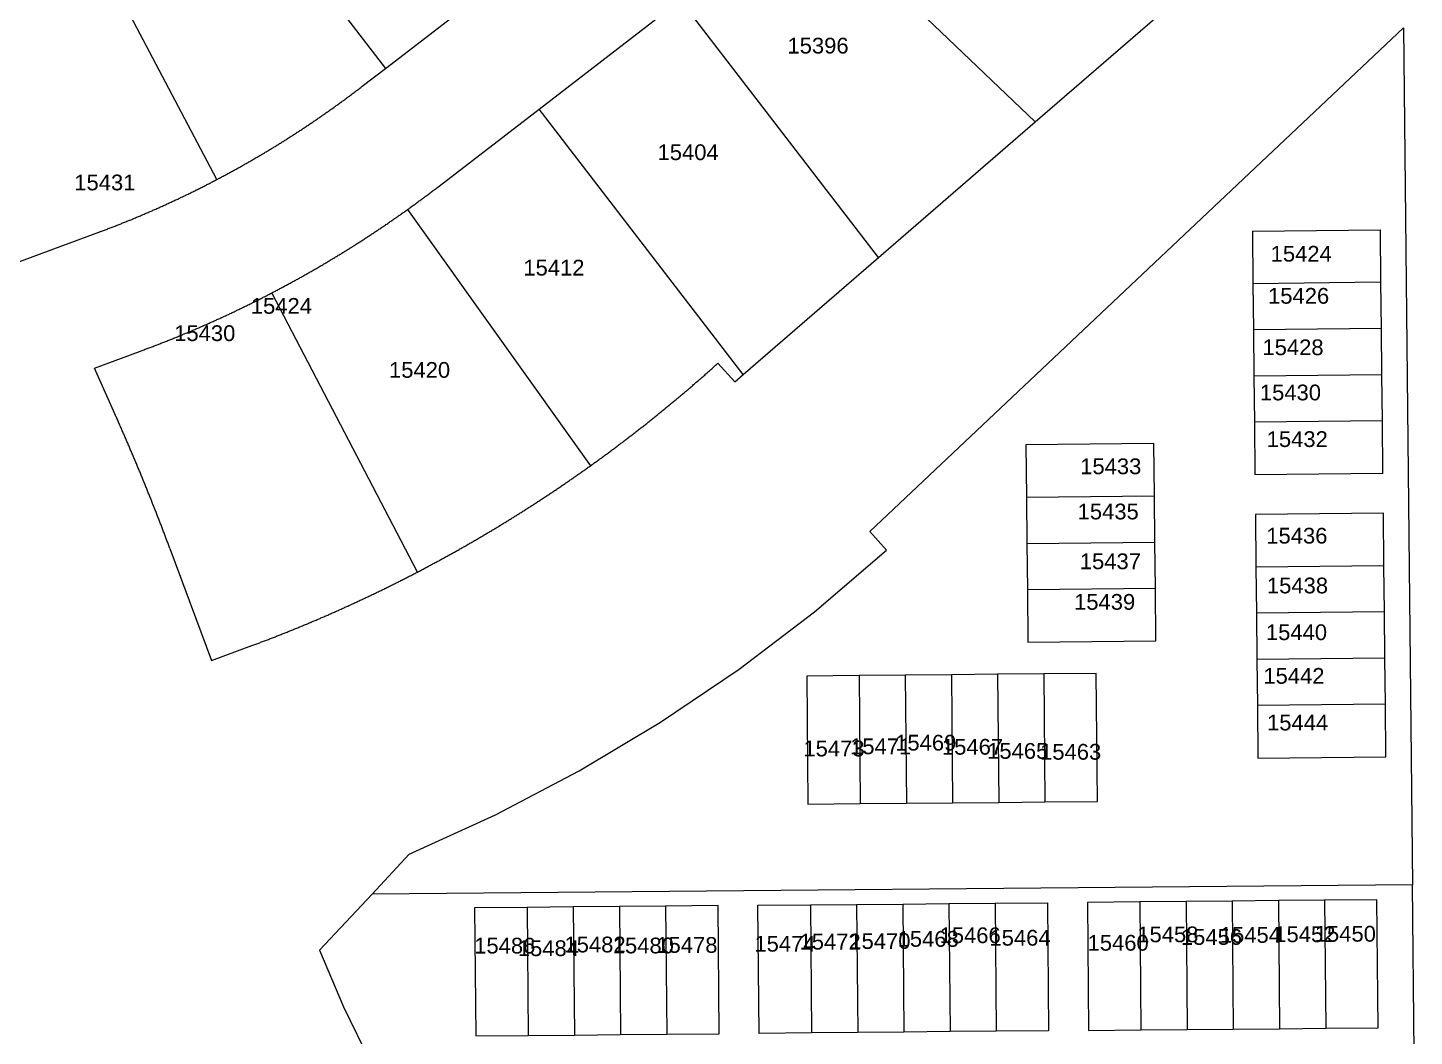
# Model space of a CAD drawing. Header units: feet. Extents: x 865220 to 2843432, y -2240498 to 970288.
# Drawn here: x 2840590 to 2841250, y 957887 to 958367 of the extents above; entities that cross this region are included whole.
import ezdxf
from ezdxf.enums import TextEntityAlignment as Align

# ---------------------------------------------------------------- set-up
doc = ezdxf.new("R2010")
doc.units = ezdxf.units.FT
doc.header["$LTSCALE"] = 0.015
doc.header["$MEASUREMENT"] = 0
doc.layers.add('Dakota County Addresses', color=7, linetype='Continuous')
doc.layers.add('Dakota County Parcels', color=7, linetype='Continuous')
doc.styles.add('Dimensions 100', font='arial.ttf')

# ---------------------------------------------------------------- blocks, each defined once
blk = doc.blocks.new('ACMAP_ANN_TEMPLATE_Dakota County Addresses')
at = {"layer": 'Dakota County Addresses', "style": 'Dimensions 100'}
blk.add_attdef('DakotaCountyAddress', text='', height=50, dxfattribs=at).set_placement((0, 0), align=Align.CENTER)

msp = doc.modelspace()

# ---------------------------------------------------------------- linework, layer by layer
at = {"layer": 'Dakota County Parcels', "lineweight": 5, "ltscale": 100}
for p, q in [((2840658.09, 958480.15), (2840760.1, 958347.55)), ((2840679.75, 958294.65), (2840593.88, 958457.99)), ((2841069.71, 958322.15), (2840958.81, 958427.89)), ((2840760.1, 958347.55), (2840823.49, 958396.32)), ((2841069.71, 958322.15), (2841152.63, 958393.91)), ((2840833.34, 958328.21), (2840900.7, 958380.03)), ((2840994.98, 958257.48), (2840900.7, 958380.03)), ((2841245.12, 958366.95), (2840990.83, 958126.97)), ((2841245.12, 958366.95), (2841249.45, 957958.77)), ((2840749.06, 958339.06), (2840760.1, 958347.55)), ((2840785.64, 958291.51), (2840833.34, 958328.21)), ((2840930.61, 958201.77), (2840833.34, 958328.21)), ((2840994.98, 958257.48), (2841069.71, 958322.15)), ((2840770.57, 958280.33), (2840857.83, 958158.35)), ((2841173.15, 958270.05), (2841234.14, 958270.7)), ((2841234.41, 958245.7), (2841234.14, 958270.7)), ((2840623.4, 958269.51), (2840578.06, 958252.68)), ((2841173.15, 958270.05), (2841173.42, 958245.05)), ((2840930.61, 958201.77), (2840994.98, 958257.48)), ((2841234.41, 958245.7), (2841173.42, 958245.05)), ((2841173.42, 958245.05), (2841173.65, 958223.06)), ((2841234.64, 958223.71), (2841234.41, 958245.7)), ((2840775.42, 958107.73), (2840706.07, 958240.71)), ((2841234.64, 958223.71), (2841173.65, 958223.06)), ((2841173.65, 958223.06), (2841173.89, 958201.06)), ((2841234.88, 958201.71), (2841234.64, 958223.71)), ((2840621.44, 958204.79), (2840644.28, 958213.26)), ((2840631.17, 958183.09), (2840621.44, 958204.79)), ((2840918.51, 958207.17), (2840926.55, 958198.26)), ((2840926.55, 958198.26), (2840930.61, 958201.77)), ((2841234.88, 958201.71), (2841173.89, 958201.06)), ((2841173.89, 958201.06), (2841174.12, 958179.07)), ((2841235.11, 958179.71), (2841234.88, 958201.71)), ((2841235.11, 958179.71), (2841174.12, 958179.07)), ((2841174.12, 958179.07), (2841174.38, 958154.07)), ((2841235.37, 958154.72), (2841235.11, 958179.71)), ((2841126.23, 958168.95), (2841065.24, 958168.31)), ((2841065.24, 958168.31), (2841065.5, 958143.31)), ((2841126.49, 958143.96), (2841126.23, 958168.95)), ((2841235.37, 958154.72), (2841174.38, 958154.07)), ((2841065.5, 958143.31), (2841126.49, 958143.96)), ((2841065.5, 958143.31), (2841065.74, 958121.31)), ((2841126.73, 958121.96), (2841126.49, 958143.96)), ((2841235.58, 958135.72), (2841174.59, 958135.07)), ((2841174.59, 958135.07), (2841174.85, 958110.08)), ((2841235.84, 958110.72), (2841235.58, 958135.72)), ((2840990.83, 958126.97), (2840998.87, 958118.07)), ((2840657.43, 958118.92), (2840677.24, 958065.53)), ((2841065.74, 958121.31), (2841126.73, 958121.96)), ((2841065.74, 958121.31), (2841065.97, 958099.32)), ((2841126.96, 958099.96), (2841126.73, 958121.96)), ((2841235.84, 958110.72), (2841174.85, 958110.08)), ((2841174.85, 958110.08), (2841175.08, 958088.08)), ((2841236.07, 958088.73), (2841235.84, 958110.72)), ((2841065.97, 958099.32), (2841126.96, 958099.96)), ((2841065.97, 958099.32), (2841066.24, 958074.32)), ((2841127.23, 958074.97), (2841126.96, 958099.96)), ((2841236.07, 958088.73), (2841175.08, 958088.08)), ((2841175.08, 958088.08), (2841175.32, 958066.08)), ((2841236.31, 958066.73), (2841236.07, 958088.73)), ((2840677.24, 958065.53), (2840696.46, 958072.66)), ((2841066.24, 958074.32), (2841127.23, 958074.97)), ((2841236.31, 958066.73), (2841175.32, 958066.08)), ((2841175.32, 958066.08), (2841175.55, 958044.09)), ((2841236.54, 958044.74), (2841236.31, 958066.73)), ((2841098.81, 958059.42), (2841073.81, 958059.19)), ((2841099.35, 957998.43), (2841098.81, 958059.42)), ((2840985.82, 958058.4), (2840960.83, 958058.18)), ((2840960.83, 958058.18), (2840961.37, 957997.19)), ((2841007.82, 958058.6), (2840985.82, 958058.4)), ((2840985.82, 958058.4), (2840986.37, 957997.41)), ((2841029.82, 958058.8), (2841007.82, 958058.6)), ((2841007.82, 958058.6), (2841008.37, 957997.61)), ((2841051.81, 958059), (2841029.82, 958058.8)), ((2841029.82, 958058.8), (2841030.36, 957997.81)), ((2841073.81, 958059.19), (2841051.81, 958059)), ((2841051.81, 958059), (2841052.36, 957998.01)), ((2841073.81, 958059.19), (2841074.36, 957998.2)), ((2841236.54, 958044.74), (2841175.55, 958044.09)), ((2841175.55, 958044.09), (2841175.82, 958019.09)), ((2841236.81, 958019.74), (2841236.54, 958044.74)), ((2841175.82, 958019.09), (2841236.81, 958019.74)), ((2840961.37, 957997.19), (2840986.37, 957997.41)), ((2840986.37, 957997.41), (2841008.37, 957997.61)), ((2841008.37, 957997.61), (2841030.36, 957997.81)), ((2841030.36, 957997.81), (2841052.36, 957998.01)), ((2841052.36, 957998.01), (2841074.36, 957998.2)), ((2841074.36, 957998.2), (2841099.35, 957998.43)), ((2840753.72, 957954.33), (2840771.43, 957973.34)), ((2840753.72, 957954.33), (2840728.78, 957927.56)), ((2841249.45, 957958.77), (2840753.72, 957954.33)), ((2841250.3, 957878.79), (2841249.45, 957958.77)), ((2840827.6, 957947.99), (2840802.6, 957947.77)), ((2840802.6, 957947.77), (2840803.15, 957886.78)), ((2840849.59, 957948.19), (2840827.6, 957947.99)), ((2840827.6, 957947.99), (2840828.14, 957887)), ((2840871.59, 957948.39), (2840849.59, 957948.19)), ((2840849.59, 957948.19), (2840850.14, 957887.2)), ((2840893.59, 957948.59), (2840871.59, 957948.39)), ((2840871.59, 957948.39), (2840872.14, 957887.4)), ((2840918.58, 957948.81), (2840893.59, 957948.59)), ((2840893.59, 957948.59), (2840894.13, 957887.59)), ((2840919.13, 957887.82), (2840918.58, 957948.81)), ((2840937.58, 957948.98), (2840962.58, 957949.2)), ((2840938.13, 957887.99), (2840937.58, 957948.98)), ((2840962.58, 957949.2), (2840984.57, 957949.4)), ((2840962.58, 957949.2), (2840963.12, 957888.21)), ((2840984.57, 957949.4), (2841006.57, 957949.6)), ((2840984.57, 957949.4), (2840985.12, 957888.41)), ((2841006.57, 957949.6), (2841028.57, 957949.8)), ((2841006.57, 957949.6), (2841007.12, 957888.61)), ((2841028.57, 957949.8), (2841050.56, 957949.99)), ((2841028.57, 957949.8), (2841029.11, 957888.8)), ((2841050.56, 957949.99), (2841075.56, 957950.22)), ((2841050.56, 957949.99), (2841051.11, 957889)), ((2841075.56, 957950.22), (2841076.11, 957889.23)), ((2841119.55, 957950.61), (2841094.56, 957950.39)), ((2841094.56, 957950.39), (2841095.1, 957889.4)), ((2841141.55, 957950.81), (2841119.55, 957950.61)), ((2841119.55, 957950.61), (2841120.1, 957889.62)), ((2841163.55, 957951), (2841141.55, 957950.81)), ((2841141.55, 957950.81), (2841142.1, 957889.82)), ((2841185.54, 957951.2), (2841163.55, 957951)), ((2841163.55, 957951), (2841164.09, 957890.01)), ((2841207.54, 957951.4), (2841185.54, 957951.2)), ((2841185.54, 957951.2), (2841186.09, 957890.21)), ((2841232.54, 957951.62), (2841207.54, 957951.4)), ((2841207.54, 957951.4), (2841208.09, 957890.41)), ((2841233.08, 957890.63), (2841232.54, 957951.62)), ((2840872.14, 957887.4), (2840894.13, 957887.59)), ((2840894.13, 957887.59), (2840919.13, 957887.82)), ((2840963.12, 957888.21), (2840938.13, 957887.99)), ((2840985.12, 957888.41), (2840963.12, 957888.21)), ((2841007.12, 957888.61), (2840985.12, 957888.41)), ((2841029.11, 957888.8), (2841007.12, 957888.61)), ((2841051.11, 957889), (2841029.11, 957888.8)), ((2841076.11, 957889.23), (2841051.11, 957889)), ((2841095.1, 957889.4), (2841120.1, 957889.62)), ((2841120.1, 957889.62), (2841142.1, 957889.82)), ((2841142.1, 957889.82), (2841164.09, 957890.01)), ((2841164.09, 957890.01), (2841186.09, 957890.21)), ((2841186.09, 957890.21), (2841208.09, 957890.41)), ((2841208.09, 957890.41), (2841233.08, 957890.63)), ((2840803.15, 957886.78), (2840828.14, 957887)), ((2840828.14, 957887), (2840850.14, 957887.2)), ((2840850.14, 957887.2), (2840872.14, 957887.4))]:
    msp.add_line(p, q, dxfattribs=at)
for points in [[(2840679.75, 958294.65), (2840680.2, 958294.88), (2840680.64, 958295.12), (2840681.08, 958295.35), (2840681.52, 958295.59), (2840681.96, 958295.82), (2840682.4, 958296.06), (2840682.85, 958296.29), (2840683.29, 958296.53), (2840683.73, 958296.76), (2840684.17, 958297), (2840684.61, 958297.24), (2840685.05, 958297.48), (2840685.49, 958297.71), (2840685.93, 958297.95), (2840686.36, 958298.19), (2840686.8, 958298.43), (2840687.24, 958298.67), (2840687.68, 958298.91), (2840688.12, 958299.15), (2840688.56, 958299.4), (2840688.99, 958299.64), (2840689.43, 958299.88), (2840689.87, 958300.12), (2840690.3, 958300.37), (2840690.74, 958300.61), (2840691.18, 958300.86), (2840691.61, 958301.1), (2840692.05, 958301.35), (2840692.48, 958301.59), (2840692.92, 958301.84), (2840693.35, 958302.08), (2840693.79, 958302.33), (2840694.22, 958302.58), (2840694.66, 958302.83), (2840695.09, 958303.07), (2840695.52, 958303.32), (2840695.96, 958303.57), (2840696.39, 958303.82), (2840696.82, 958304.07), (2840697.26, 958304.32), (2840697.69, 958304.57), (2840698.12, 958304.83), (2840698.55, 958305.08), (2840698.98, 958305.33), (2840699.41, 958305.58), (2840699.85, 958305.84), (2840700.28, 958306.09), (2840700.71, 958306.34), (2840701.14, 958306.6), (2840701.57, 958306.85), (2840702, 958307.11), (2840702.43, 958307.37), (2840702.85, 958307.62), (2840703.28, 958307.88), (2840703.71, 958308.14), (2840704.14, 958308.4), (2840704.57, 958308.65), (2840705, 958308.91), (2840705.42, 958309.17), (2840705.85, 958309.43), (2840706.28, 958309.69), (2840706.71, 958309.95), (2840707.13, 958310.21), (2840707.56, 958310.47), (2840707.98, 958310.74), (2840708.41, 958311), (2840708.83, 958311.26), (2840709.26, 958311.52), (2840709.68, 958311.79), (2840710.11, 958312.05), (2840710.53, 958312.32), (2840710.96, 958312.58), (2840711.38, 958312.85), (2840711.8, 958313.11), (2840712.23, 958313.38), (2840712.65, 958313.64), (2840713.07, 958313.91), (2840713.5, 958314.18), (2840713.92, 958314.45), (2840714.34, 958314.72), (2840714.76, 958314.99), (2840715.18, 958315.25), (2840715.6, 958315.52), (2840716.02, 958315.79), (2840716.44, 958316.07), (2840716.86, 958316.34), (2840717.28, 958316.61), (2840717.7, 958316.88), (2840718.12, 958317.15), (2840718.54, 958317.42), (2840718.96, 958317.7), (2840719.38, 958317.97), (2840719.8, 958318.25), (2840720.21, 958318.52), (2840720.63, 958318.8), (2840721.05, 958319.07), (2840721.47, 958319.35), (2840721.88, 958319.62), (2840722.3, 958319.9), (2840722.71, 958320.18), (2840723.13, 958320.45), (2840723.55, 958320.73), (2840723.96, 958321.01), (2840724.38, 958321.29), (2840724.79, 958321.57), (2840725.21, 958321.85), (2840725.62, 958322.13), (2840726.03, 958322.41), (2840726.45, 958322.69), (2840726.86, 958322.97), (2840727.27, 958323.25), (2840727.68, 958323.54), (2840728.1, 958323.82), (2840728.51, 958324.1), (2840728.92, 958324.39), (2840729.33, 958324.67), (2840729.74, 958324.96), (2840730.15, 958325.24), (2840730.56, 958325.53), (2840730.97, 958325.81), (2840731.38, 958326.1), (2840731.79, 958326.38), (2840732.2, 958326.67), (2840732.61, 958326.96), (2840733.02, 958327.25), (2840733.43, 958327.54), (2840733.84, 958327.82), (2840734.25, 958328.11), (2840734.65, 958328.4), (2840735.06, 958328.69), (2840735.47, 958328.98), (2840735.87, 958329.27), (2840736.28, 958329.57), (2840736.69, 958329.86), (2840737.09, 958330.15), (2840737.5, 958330.44), (2840737.9, 958330.73), (2840738.31, 958331.03), (2840738.71, 958331.32), (2840739.12, 958331.62), (2840739.52, 958331.91), (2840739.92, 958332.21), (2840740.33, 958332.5), (2840740.73, 958332.8), (2840741.13, 958333.09), (2840741.53, 958333.39), (2840741.94, 958333.69), (2840742.34, 958333.99), (2840742.74, 958334.28), (2840743.14, 958334.58), (2840743.54, 958334.88), (2840743.94, 958335.18), (2840744.34, 958335.48), (2840744.74, 958335.78), (2840745.14, 958336.08), (2840745.54, 958336.38), (2840745.94, 958336.68), (2840746.34, 958336.99), (2840746.74, 958337.29), (2840747.13, 958337.59), (2840747.53, 958337.89), (2840747.93, 958338.2), (2840748.33, 958338.5), (2840749.06, 958339.06)], [(2840623.4, 958269.51), (2840623.87, 958269.68), (2840624.34, 958269.86), (2840624.81, 958270.03), (2840625.28, 958270.21), (2840625.75, 958270.38), (2840626.21, 958270.56), (2840626.68, 958270.74), (2840627.15, 958270.91), (2840627.62, 958271.09), (2840628.08, 958271.27), (2840628.55, 958271.45), (2840629.02, 958271.63), (2840629.48, 958271.81), (2840629.95, 958271.99), (2840630.41, 958272.17), (2840630.88, 958272.35), (2840631.35, 958272.53), (2840631.81, 958272.72), (2840632.28, 958272.9), (2840632.74, 958273.08), (2840633.21, 958273.27), (2840633.67, 958273.45), (2840634.14, 958273.64), (2840634.6, 958273.82), (2840635.06, 958274.01), (2840635.53, 958274.19), (2840635.99, 958274.38), (2840636.46, 958274.57), (2840636.92, 958274.76), (2840637.38, 958274.94), (2840637.84, 958275.13), (2840638.31, 958275.32), (2840638.77, 958275.51), (2840639.23, 958275.7), (2840639.69, 958275.89), (2840640.16, 958276.08), (2840640.62, 958276.28), (2840641.08, 958276.47), (2840641.54, 958276.66), (2840642, 958276.85), (2840642.46, 958277.05), (2840642.92, 958277.24), (2840643.38, 958277.44), (2840643.84, 958277.63), (2840644.3, 958277.83), (2840644.76, 958278.02), (2840645.22, 958278.22), (2840645.68, 958278.42), (2840646.14, 958278.61), (2840646.6, 958278.81), (2840647.06, 958279.01), (2840647.52, 958279.21), (2840647.98, 958279.41), (2840648.44, 958279.61), (2840648.9, 958279.81), (2840649.35, 958280.01), (2840649.81, 958280.21), (2840650.27, 958280.41), (2840650.73, 958280.61), (2840651.18, 958280.82), (2840651.64, 958281.02), (2840652.1, 958281.22), (2840652.55, 958281.43), (2840653.01, 958281.63), (2840653.46, 958281.84), (2840653.92, 958282.04), (2840654.38, 958282.25), (2840654.83, 958282.45), (2840655.29, 958282.66), (2840655.74, 958282.87), (2840656.2, 958283.08), (2840656.65, 958283.28), (2840657.1, 958283.49), (2840657.56, 958283.7), (2840658.01, 958283.91), (2840658.47, 958284.12), (2840658.92, 958284.33), (2840659.37, 958284.54), (2840659.83, 958284.76), (2840660.28, 958284.97), (2840660.73, 958285.18), (2840661.18, 958285.39), (2840661.63, 958285.61), (2840662.09, 958285.82), (2840662.54, 958286.04), (2840662.99, 958286.25), (2840663.44, 958286.47), (2840663.89, 958286.68), (2840664.34, 958286.9), (2840664.79, 958287.12), (2840665.24, 958287.33), (2840665.69, 958287.55), (2840666.14, 958287.77), (2840666.59, 958287.99), (2840667.04, 958288.21), (2840667.49, 958288.43), (2840667.94, 958288.65), (2840668.39, 958288.87), (2840668.84, 958289.09), (2840669.28, 958289.31), (2840669.73, 958289.53), (2840670.18, 958289.75), (2840670.63, 958289.98), (2840671.08, 958290.2), (2840671.52, 958290.42), (2840671.97, 958290.65), (2840672.42, 958290.87), (2840672.86, 958291.1), (2840673.31, 958291.32), (2840673.75, 958291.55), (2840674.2, 958291.78), (2840674.65, 958292), (2840675.09, 958292.23), (2840675.54, 958292.46), (2840675.98, 958292.69), (2840676.42, 958292.92), (2840676.87, 958293.15), (2840677.31, 958293.38), (2840677.76, 958293.61), (2840678.2, 958293.84), (2840678.64, 958294.07), (2840679.09, 958294.3), (2840679.75, 958294.65)], [(2840770.57, 958280.33), (2840770.98, 958280.62), (2840771.38, 958280.91), (2840771.79, 958281.2), (2840772.19, 958281.5), (2840772.6, 958281.79), (2840773, 958282.08), (2840773.41, 958282.38), (2840773.81, 958282.67), (2840774.22, 958282.96), (2840774.62, 958283.26), (2840775.03, 958283.55), (2840775.43, 958283.85), (2840775.83, 958284.14), (2840776.24, 958284.44), (2840776.64, 958284.74), (2840777.04, 958285.03), (2840777.44, 958285.33), (2840777.84, 958285.63), (2840778.25, 958285.92), (2840778.65, 958286.22), (2840779.05, 958286.52), (2840779.45, 958286.82), (2840779.85, 958287.12), (2840780.25, 958287.42), (2840780.65, 958287.72), (2840781.05, 958288.02), (2840781.45, 958288.32), (2840781.85, 958288.62), (2840782.25, 958288.92), (2840782.64, 958289.22), (2840783.04, 958289.53), (2840783.44, 958289.83), (2840783.84, 958290.13), (2840784.24, 958290.44), (2840784.63, 958290.74), (2840785.03, 958291.04), (2840785.64, 958291.51)], [(2840707.67, 958241.55), (2840708.11, 958241.78), (2840708.56, 958242.02), (2840709, 958242.25), (2840709.44, 958242.48), (2840709.88, 958242.72), (2840710.32, 958242.95), (2840710.76, 958243.19), (2840711.21, 958243.42), (2840711.65, 958243.66), (2840712.09, 958243.9), (2840712.53, 958244.13), (2840712.97, 958244.37), (2840713.41, 958244.61), (2840713.85, 958244.85), (2840714.29, 958245.09), (2840714.72, 958245.32), (2840715.16, 958245.56), (2840715.6, 958245.8), (2840716.04, 958246.04), (2840716.48, 958246.28), (2840716.92, 958246.53), (2840717.35, 958246.77), (2840717.79, 958247.01), (2840718.23, 958247.25), (2840718.67, 958247.49), (2840719.1, 958247.74), (2840719.54, 958247.98), (2840719.98, 958248.22), (2840720.41, 958248.47), (2840720.85, 958248.71), (2840721.28, 958248.96), (2840721.72, 958249.2), (2840722.16, 958249.45), (2840722.59, 958249.7), (2840723.03, 958249.94), (2840723.46, 958250.19), (2840723.89, 958250.44), (2840724.33, 958250.68), (2840724.76, 958250.93), (2840725.2, 958251.18), (2840725.63, 958251.43), (2840726.06, 958251.68), (2840726.5, 958251.93), (2840726.93, 958252.18), (2840727.36, 958252.43), (2840727.79, 958252.68), (2840728.23, 958252.93), (2840728.66, 958253.19), (2840729.09, 958253.44), (2840729.52, 958253.69), (2840729.95, 958253.94), (2840730.38, 958254.2), (2840730.81, 958254.45), (2840731.24, 958254.7), (2840731.67, 958254.96), (2840732.1, 958255.21), (2840732.53, 958255.47), (2840732.96, 958255.73), (2840733.39, 958255.98), (2840733.82, 958256.24), (2840734.25, 958256.5), (2840734.68, 958256.75), (2840735.11, 958257.01), (2840735.54, 958257.27), (2840735.96, 958257.53), (2840736.39, 958257.79), (2840736.82, 958258.05), (2840737.25, 958258.31), (2840737.67, 958258.57), (2840738.1, 958258.83), (2840738.53, 958259.09), (2840738.95, 958259.35), (2840739.38, 958259.61), (2840739.8, 958259.87), (2840740.23, 958260.14), (2840740.65, 958260.4), (2840741.08, 958260.66), (2840741.5, 958260.93), (2840741.93, 958261.19), (2840742.35, 958261.46), (2840742.78, 958261.72), (2840743.2, 958261.99), (2840743.62, 958262.25), (2840744.05, 958262.52), (2840744.47, 958262.78), (2840744.89, 958263.05), (2840745.31, 958263.32), (2840745.74, 958263.59), (2840746.16, 958263.85), (2840746.58, 958264.12), (2840747, 958264.39), (2840747.42, 958264.66), (2840747.84, 958264.93), (2840748.26, 958265.2), (2840748.69, 958265.47), (2840749.11, 958265.74), (2840749.53, 958266.01), (2840749.95, 958266.28), (2840750.36, 958266.56), (2840750.78, 958266.83), (2840751.2, 958267.1), (2840751.62, 958267.37), (2840752.04, 958267.65), (2840752.46, 958267.92), (2840752.88, 958268.2), (2840753.29, 958268.47), (2840753.71, 958268.75), (2840754.13, 958269.02), (2840754.55, 958269.3), (2840754.96, 958269.57), (2840755.38, 958269.85), (2840755.79, 958270.13), (2840756.21, 958270.4), (2840756.63, 958270.68), (2840757.04, 958270.96), (2840757.46, 958271.24), (2840757.87, 958271.52), (2840758.29, 958271.8), (2840758.7, 958272.08), (2840759.12, 958272.36), (2840759.53, 958272.64), (2840759.94, 958272.92), (2840760.36, 958273.2), (2840760.77, 958273.48), (2840761.18, 958273.76), (2840761.59, 958274.05), (2840762.01, 958274.33), (2840762.42, 958274.61), (2840762.83, 958274.9), (2840763.24, 958275.18), (2840763.65, 958275.46), (2840764.06, 958275.75), (2840764.47, 958276.03), (2840764.89, 958276.32), (2840765.3, 958276.6), (2840765.71, 958276.89), (2840766.12, 958277.18), (2840766.52, 958277.46), (2840766.93, 958277.75), (2840767.34, 958278.04), (2840767.75, 958278.33), (2840768.16, 958278.62), (2840768.57, 958278.9), (2840768.98, 958279.19), (2840769.38, 958279.48), (2840769.79, 958279.77), (2840770.57, 958280.33)], [(2840644.28, 958213.26), (2840644.75, 958213.44), (2840645.22, 958213.61), (2840645.68, 958213.79), (2840646.15, 958213.96), (2840646.62, 958214.14), (2840647.09, 958214.31), (2840647.56, 958214.49), (2840648.02, 958214.67), (2840648.49, 958214.85), (2840648.96, 958215.02), (2840649.42, 958215.2), (2840649.89, 958215.38), (2840650.36, 958215.56), (2840650.82, 958215.74), (2840651.29, 958215.92), (2840651.76, 958216.1), (2840652.22, 958216.28), (2840652.69, 958216.46), (2840653.15, 958216.65), (2840653.62, 958216.83), (2840654.09, 958217.01), (2840654.55, 958217.19), (2840655.02, 958217.38), (2840655.48, 958217.56), (2840655.94, 958217.75), (2840656.41, 958217.93), (2840656.87, 958218.12), (2840657.34, 958218.3), (2840657.8, 958218.49), (2840658.27, 958218.68), (2840658.73, 958218.86), (2840659.19, 958219.05), (2840659.66, 958219.24), (2840660.12, 958219.43), (2840660.58, 958219.62), (2840661.04, 958219.8), (2840661.51, 958219.99), (2840661.97, 958220.18), (2840662.43, 958220.38), (2840662.89, 958220.57), (2840663.36, 958220.76), (2840663.82, 958220.95), (2840664.28, 958221.14), (2840664.74, 958221.33), (2840665.2, 958221.53), (2840665.66, 958221.72), (2840666.12, 958221.91), (2840666.58, 958222.11), (2840667.04, 958222.3), (2840667.5, 958222.5), (2840667.96, 958222.69), (2840668.42, 958222.89), (2840668.88, 958223.09), (2840669.34, 958223.28), (2840669.8, 958223.48), (2840670.26, 958223.68), (2840670.72, 958223.88), (2840671.18, 958224.08), (2840671.64, 958224.28), (2840672.1, 958224.48), (2840672.55, 958224.68), (2840673.01, 958224.88), (2840673.47, 958225.08), (2840673.93, 958225.28), (2840674.39, 958225.48), (2840674.84, 958225.68), (2840675.3, 958225.88), (2840675.76, 958226.09), (2840676.21, 958226.29), (2840676.67, 958226.49), (2840677.13, 958226.7), (2840677.58, 958226.9), (2840678.04, 958227.11), (2840678.49, 958227.31), (2840678.95, 958227.52), (2840679.41, 958227.72), (2840679.86, 958227.93), (2840680.32, 958228.14), (2840680.77, 958228.35), (2840681.23, 958228.55), (2840681.68, 958228.76), (2840682.13, 958228.97), (2840682.59, 958229.18), (2840683.04, 958229.39), (2840683.5, 958229.6), (2840683.95, 958229.81), (2840684.4, 958230.02), (2840684.86, 958230.23), (2840685.31, 958230.44), (2840685.76, 958230.66), (2840686.21, 958230.87), (2840686.67, 958231.08), (2840687.12, 958231.3), (2840687.57, 958231.51), (2840688.02, 958231.72), (2840688.47, 958231.94), (2840688.92, 958232.15), (2840689.38, 958232.37), (2840689.83, 958232.58), (2840690.28, 958232.8), (2840690.73, 958233.02), (2840691.18, 958233.24), (2840691.63, 958233.45), (2840692.08, 958233.67), (2840692.53, 958233.89), (2840692.98, 958234.11), (2840693.43, 958234.33), (2840693.88, 958234.55), (2840694.32, 958234.77), (2840694.77, 958234.99), (2840695.22, 958235.21), (2840695.67, 958235.43), (2840696.12, 958235.65), (2840696.57, 958235.87), (2840697.01, 958236.1), (2840697.46, 958236.32), (2840697.91, 958236.54), (2840698.36, 958236.77), (2840698.8, 958236.99), (2840699.25, 958237.22), (2840699.7, 958237.44), (2840700.14, 958237.67), (2840700.59, 958237.89), (2840701.03, 958238.12), (2840701.48, 958238.34), (2840701.92, 958238.57), (2840702.37, 958238.8), (2840702.81, 958239.03), (2840703.26, 958239.26), (2840703.7, 958239.48), (2840704.15, 958239.71), (2840704.59, 958239.94), (2840705.04, 958240.17), (2840705.48, 958240.4), (2840706.07, 958240.71)], [(2840706.07, 958240.71), (2840706.51, 958240.94), (2840706.96, 958241.17), (2840707.67, 958241.55)], [(2840857.83, 958158.35), (2840858.24, 958158.64), (2840858.64, 958158.94), (2840859.05, 958159.23), (2840859.46, 958159.52), (2840859.86, 958159.81), (2840860.27, 958160.1), (2840860.67, 958160.4), (2840861.08, 958160.69), (2840861.48, 958160.98), (2840861.89, 958161.28), (2840862.29, 958161.57), (2840862.7, 958161.87), (2840863.1, 958162.16), (2840863.5, 958162.45), (2840863.91, 958162.75), (2840864.31, 958163.05), (2840864.71, 958163.34), (2840865.12, 958163.64), (2840865.52, 958163.93), (2840865.92, 958164.23), (2840866.32, 958164.53), (2840866.73, 958164.82), (2840867.13, 958165.12), (2840867.53, 958165.42), (2840867.93, 958165.72), (2840868.33, 958166.02), (2840868.73, 958166.31), (2840869.13, 958166.61), (2840869.53, 958166.91), (2840869.93, 958167.21), (2840870.33, 958167.51), (2840870.73, 958167.81), (2840871.13, 958168.11), (2840871.53, 958168.41), (2840871.93, 958168.71), (2840872.33, 958169.02), (2840872.73, 958169.32), (2840873.13, 958169.62), (2840873.53, 958169.92), (2840873.92, 958170.22), (2840874.32, 958170.53), (2840874.72, 958170.83), (2840875.12, 958171.13), (2840875.51, 958171.44), (2840875.91, 958171.74), (2840876.31, 958172.04), (2840876.71, 958172.35), (2840877.1, 958172.65), (2840877.5, 958172.96), (2840877.89, 958173.26), (2840878.29, 958173.57), (2840878.68, 958173.87), (2840879.08, 958174.18), (2840879.48, 958174.49), (2840879.87, 958174.79), (2840880.26, 958175.1), (2840880.66, 958175.41), (2840881.05, 958175.72), (2840881.45, 958176.02), (2840881.84, 958176.33), (2840882.23, 958176.64), (2840882.63, 958176.95), (2840883.02, 958177.26), (2840883.41, 958177.57), (2840883.81, 958177.88), (2840884.2, 958178.19), (2840884.59, 958178.5), (2840884.98, 958178.81), (2840885.37, 958179.12), (2840885.77, 958179.43), (2840886.16, 958179.74), (2840886.55, 958180.05), (2840886.94, 958180.36), (2840887.33, 958180.68), (2840887.72, 958180.99), (2840888.11, 958181.3), (2840888.5, 958181.61), (2840888.89, 958181.93), (2840889.28, 958182.24), (2840889.67, 958182.55), (2840890.06, 958182.87), (2840890.44, 958183.18), (2840890.83, 958183.5), (2840891.22, 958183.81), (2840891.61, 958184.13), (2840892, 958184.44), (2840892.39, 958184.76), (2840892.77, 958185.07), (2840893.16, 958185.39), (2840893.55, 958185.71), (2840893.93, 958186.02), (2840894.32, 958186.34), (2840894.71, 958186.66), (2840895.09, 958186.98), (2840895.48, 958187.3), (2840895.86, 958187.61), (2840896.25, 958187.93), (2840896.63, 958188.25), (2840897.02, 958188.57), (2840897.4, 958188.89), (2840897.79, 958189.21), (2840898.17, 958189.53), (2840898.56, 958189.85), (2840898.94, 958190.17), (2840899.32, 958190.49), (2840899.71, 958190.81), (2840900.09, 958191.13), (2840900.47, 958191.45), (2840900.85, 958191.78), (2840901.24, 958192.1), (2840901.62, 958192.42), (2840902, 958192.74), (2840902.38, 958193.07), (2840902.76, 958193.39), (2840903.14, 958193.71), (2840903.52, 958194.04), (2840903.91, 958194.36), (2840904.29, 958194.69), (2840904.67, 958195.01), (2840905.05, 958195.34), (2840905.43, 958195.66), (2840905.81, 958195.99), (2840906.18, 958196.31), (2840906.56, 958196.64), (2840906.94, 958196.97), (2840907.32, 958197.29), (2840907.7, 958197.62), (2840908.08, 958197.95), (2840908.45, 958198.27), (2840908.83, 958198.6), (2840909.21, 958198.93), (2840909.59, 958199.26), (2840909.96, 958199.59), (2840910.34, 958199.91), (2840910.72, 958200.24), (2840911.09, 958200.57), (2840911.47, 958200.9), (2840911.84, 958201.23), (2840912.22, 958201.56), (2840912.59, 958201.89), (2840912.97, 958202.22), (2840913.34, 958202.55), (2840913.72, 958202.89), (2840914.09, 958203.22), (2840914.47, 958203.55), (2840914.84, 958203.88), (2840915.21, 958204.21), (2840915.59, 958204.55), (2840915.96, 958204.88), (2840916.33, 958205.21), (2840916.71, 958205.55), (2840917.08, 958205.88), (2840917.45, 958206.21), (2840917.82, 958206.55), (2840918.51, 958207.17)], [(2840657.43, 958118.92), (2840657.25, 958119.39), (2840657.08, 958119.86), (2840656.9, 958120.33), (2840656.73, 958120.79), (2840656.55, 958121.26), (2840656.38, 958121.73), (2840656.2, 958122.2), (2840656.03, 958122.67), (2840655.85, 958123.14), (2840655.68, 958123.6), (2840655.5, 958124.07), (2840655.32, 958124.54), (2840655.15, 958125.01), (2840654.97, 958125.47), (2840654.79, 958125.94), (2840654.62, 958126.41), (2840654.44, 958126.88), (2840654.26, 958127.34), (2840654.08, 958127.81), (2840653.9, 958128.28), (2840653.73, 958128.75), (2840653.55, 958129.21), (2840653.37, 958129.68), (2840653.19, 958130.15), (2840653.01, 958130.61), (2840652.83, 958131.08), (2840652.65, 958131.55), (2840652.47, 958132.01), (2840652.29, 958132.48), (2840652.11, 958132.94), (2840651.93, 958133.41), (2840651.75, 958133.88), (2840651.57, 958134.34), (2840651.38, 958134.81), (2840651.2, 958135.27), (2840651.02, 958135.74), (2840650.84, 958136.21), (2840650.66, 958136.67), (2840650.47, 958137.14), (2840650.29, 958137.6), (2840650.11, 958138.07), (2840649.92, 958138.53), (2840649.74, 958139), (2840649.56, 958139.46), (2840649.37, 958139.93), (2840649.19, 958140.39), (2840649.01, 958140.86), (2840648.82, 958141.32), (2840648.64, 958141.79), (2840648.45, 958142.25), (2840648.27, 958142.71), (2840648.08, 958143.18), (2840647.9, 958143.64), (2840647.71, 958144.11), (2840647.52, 958144.57), (2840647.34, 958145.04), (2840647.15, 958145.5), (2840646.96, 958145.96), (2840646.78, 958146.43), (2840646.59, 958146.89), (2840646.4, 958147.35), (2840646.21, 958147.82), (2840646.03, 958148.28), (2840645.84, 958148.74), (2840645.65, 958149.21), (2840645.46, 958149.67), (2840645.27, 958150.13), (2840645.08, 958150.6), (2840644.9, 958151.06), (2840644.71, 958151.52), (2840644.52, 958151.98), (2840644.33, 958152.45), (2840644.14, 958152.91), (2840643.95, 958153.37), (2840643.76, 958153.83), (2840643.57, 958154.3), (2840643.37, 958154.76), (2840643.18, 958155.22), (2840642.99, 958155.68), (2840642.8, 958156.14), (2840642.61, 958156.6), (2840642.42, 958157.07), (2840642.22, 958157.53), (2840642.03, 958157.99), (2840641.84, 958158.45), (2840641.65, 958158.91), (2840641.45, 958159.37), (2840641.26, 958159.83), (2840641.07, 958160.29), (2840640.87, 958160.76), (2840640.68, 958161.22), (2840640.48, 958161.68), (2840640.29, 958162.14), (2840640.1, 958162.6), (2840639.9, 958163.06), (2840639.71, 958163.52), (2840639.51, 958163.98), (2840639.31, 958164.44), (2840639.12, 958164.9), (2840638.92, 958165.36), (2840638.73, 958165.82), (2840638.53, 958166.28), (2840638.33, 958166.74), (2840638.14, 958167.2), (2840637.94, 958167.66), (2840637.74, 958168.12), (2840637.54, 958168.58), (2840637.35, 958169.04), (2840637.15, 958169.49), (2840636.95, 958169.95), (2840636.75, 958170.41), (2840636.55, 958170.87), (2840636.36, 958171.33), (2840636.16, 958171.79), (2840635.96, 958172.25), (2840635.76, 958172.71), (2840635.56, 958173.16), (2840635.36, 958173.62), (2840635.16, 958174.08), (2840634.96, 958174.54), (2840634.76, 958175), (2840634.56, 958175.45), (2840634.36, 958175.91), (2840634.15, 958176.37), (2840633.95, 958176.83), (2840633.75, 958177.28), (2840633.55, 958177.74), (2840633.35, 958178.2), (2840633.14, 958178.66), (2840632.94, 958179.11), (2840632.74, 958179.57), (2840632.54, 958180.03), (2840632.33, 958180.48), (2840632.13, 958180.94), (2840631.93, 958181.4), (2840631.72, 958181.85), (2840631.52, 958182.31), (2840631.17, 958183.09)], [(2840775.42, 958107.73), (2840775.86, 958107.96), (2840776.3, 958108.19), (2840776.75, 958108.42), (2840777.19, 958108.66), (2840777.63, 958108.89), (2840778.07, 958109.12), (2840778.52, 958109.36), (2840778.96, 958109.59), (2840779.4, 958109.82), (2840779.84, 958110.06), (2840780.28, 958110.29), (2840780.72, 958110.53), (2840781.16, 958110.76), (2840781.61, 958111), (2840782.05, 958111.23), (2840782.49, 958111.47), (2840782.93, 958111.71), (2840783.37, 958111.94), (2840783.81, 958112.18), (2840784.25, 958112.42), (2840784.69, 958112.66), (2840785.13, 958112.89), (2840785.57, 958113.13), (2840786.01, 958113.37), (2840786.45, 958113.61), (2840786.88, 958113.85), (2840787.32, 958114.09), (2840787.76, 958114.33), (2840788.2, 958114.57), (2840788.64, 958114.81), (2840789.08, 958115.05), (2840789.51, 958115.29), (2840789.95, 958115.53), (2840790.39, 958115.77), (2840790.83, 958116.02), (2840791.26, 958116.26), (2840791.7, 958116.5), (2840792.14, 958116.75), (2840792.57, 958116.99), (2840793.01, 958117.23), (2840793.45, 958117.48), (2840793.88, 958117.72), (2840794.32, 958117.97), (2840794.76, 958118.21), (2840795.19, 958118.46), (2840795.63, 958118.7), (2840796.06, 958118.95), (2840796.5, 958119.19), (2840796.93, 958119.44), (2840797.37, 958119.69), (2840797.8, 958119.93), (2840798.24, 958120.18), (2840798.67, 958120.43), (2840799.1, 958120.68), (2840799.54, 958120.93), (2840799.97, 958121.18), (2840800.4, 958121.42), (2840800.84, 958121.67), (2840801.27, 958121.92), (2840801.7, 958122.17), (2840802.14, 958122.42), (2840802.57, 958122.67), (2840803, 958122.93), (2840803.43, 958123.18), (2840803.87, 958123.43), (2840804.3, 958123.68), (2840804.73, 958123.93), (2840805.16, 958124.19), (2840805.59, 958124.44), (2840806.02, 958124.69), (2840806.45, 958124.94), (2840806.88, 958125.2), (2840807.32, 958125.45), (2840807.75, 958125.71), (2840808.18, 958125.96), (2840808.61, 958126.22), (2840809.04, 958126.47), (2840809.47, 958126.73), (2840809.89, 958126.98), (2840810.32, 958127.24), (2840810.75, 958127.5), (2840811.18, 958127.75), (2840811.61, 958128.01), (2840812.04, 958128.27), (2840812.47, 958128.53), (2840812.9, 958128.78), (2840813.32, 958129.04), (2840813.75, 958129.3), (2840814.18, 958129.56), (2840814.61, 958129.82), (2840815.03, 958130.08), (2840815.46, 958130.34), (2840815.89, 958130.6), (2840816.31, 958130.86), (2840816.74, 958131.12), (2840817.17, 958131.38), (2840817.59, 958131.65), (2840818.02, 958131.91), (2840818.44, 958132.17), (2840818.87, 958132.43), (2840819.29, 958132.69), (2840819.72, 958132.96), (2840820.14, 958133.22), (2840820.57, 958133.48), (2840820.99, 958133.75), (2840821.42, 958134.01), (2840821.84, 958134.28), (2840822.27, 958134.54), (2840822.69, 958134.81), (2840823.11, 958135.07), (2840823.54, 958135.34), (2840823.96, 958135.61), (2840824.38, 958135.87), (2840824.81, 958136.14), (2840825.23, 958136.41), (2840825.65, 958136.67), (2840826.07, 958136.94), (2840826.5, 958137.21), (2840826.92, 958137.48), (2840827.34, 958137.75), (2840827.76, 958138.02), (2840828.18, 958138.28), (2840828.6, 958138.55), (2840829.02, 958138.82), (2840829.44, 958139.09), (2840829.86, 958139.36), (2840830.28, 958139.64), (2840830.7, 958139.91), (2840831.12, 958140.18), (2840831.54, 958140.45), (2840831.96, 958140.72), (2840832.38, 958140.99), (2840832.8, 958141.27), (2840833.22, 958141.54), (2840833.64, 958141.81), (2840834.06, 958142.09), (2840834.48, 958142.36), (2840834.89, 958142.63), (2840835.31, 958142.91), (2840835.73, 958143.18), (2840836.15, 958143.46), (2840836.57, 958143.73), (2840836.98, 958144.01), (2840837.4, 958144.28), (2840837.82, 958144.56), (2840838.23, 958144.84), (2840838.65, 958145.11), (2840839.06, 958145.39), (2840839.48, 958145.67), (2840839.9, 958145.95), (2840840.31, 958146.22), (2840840.73, 958146.5), (2840841.14, 958146.78), (2840841.56, 958147.06), (2840841.97, 958147.34), (2840842.39, 958147.62), (2840842.8, 958147.9), (2840843.21, 958148.18), (2840843.63, 958148.46), (2840844.04, 958148.74), (2840844.46, 958149.02), (2840844.87, 958149.3), (2840845.28, 958149.58), (2840845.69, 958149.87), (2840846.11, 958150.15), (2840846.52, 958150.43), (2840846.93, 958150.71), (2840847.34, 958151), (2840847.76, 958151.28), (2840848.17, 958151.56), (2840848.58, 958151.85), (2840848.99, 958152.13), (2840849.4, 958152.42), (2840849.81, 958152.7), (2840850.22, 958152.99), (2840850.63, 958153.27), (2840851.04, 958153.56), (2840851.45, 958153.85), (2840851.86, 958154.13), (2840852.27, 958154.42), (2840852.68, 958154.71), (2840853.09, 958154.99), (2840853.5, 958155.28), (2840853.91, 958155.57), (2840854.32, 958155.86), (2840854.73, 958156.14), (2840855.13, 958156.43), (2840855.54, 958156.72), (2840855.95, 958157.01), (2840856.36, 958157.3), (2840856.76, 958157.59), (2840857.17, 958157.88), (2840857.83, 958158.35)], [(2840771.43, 957973.34), (2840812.51, 957992.05), (2840852.48, 958013.01), (2840891.21, 958036.17), (2840928.6, 958061.46), (2840964.52, 958088.78), (2840998.87, 958118.07)], [(2840696.46, 958072.66), (2840696.93, 958072.83), (2840697.4, 958073.01), (2840697.87, 958073.18), (2840698.33, 958073.36), (2840698.8, 958073.53), (2840699.27, 958073.71), (2840699.74, 958073.88), (2840700.21, 958074.06), (2840700.67, 958074.24), (2840701.14, 958074.41), (2840701.61, 958074.59), (2840702.08, 958074.77), (2840702.54, 958074.95), (2840703.01, 958075.13), (2840703.48, 958075.3), (2840703.94, 958075.48), (2840704.41, 958075.66), (2840704.88, 958075.84), (2840705.34, 958076.02), (2840705.81, 958076.2), (2840706.28, 958076.39), (2840706.74, 958076.57), (2840707.21, 958076.75), (2840707.67, 958076.93), (2840708.14, 958077.11), (2840708.6, 958077.29), (2840709.07, 958077.48), (2840709.53, 958077.66), (2840710, 958077.84), (2840710.46, 958078.03), (2840710.93, 958078.21), (2840711.39, 958078.4), (2840711.86, 958078.58), (2840712.32, 958078.77), (2840712.79, 958078.95), (2840713.25, 958079.14), (2840713.71, 958079.33), (2840714.18, 958079.51), (2840714.64, 958079.7), (2840715.11, 958079.89), (2840715.57, 958080.07), (2840716.03, 958080.26), (2840716.5, 958080.45), (2840716.96, 958080.64), (2840717.42, 958080.83), (2840717.88, 958081.02), (2840718.35, 958081.21), (2840718.81, 958081.4), (2840719.27, 958081.59), (2840719.73, 958081.78), (2840720.2, 958081.97), (2840720.66, 958082.16), (2840721.12, 958082.35), (2840721.58, 958082.54), (2840722.04, 958082.74), (2840722.5, 958082.93), (2840722.96, 958083.12), (2840723.43, 958083.31), (2840723.89, 958083.51), (2840724.35, 958083.7), (2840724.81, 958083.9), (2840725.27, 958084.09), (2840725.73, 958084.29), (2840726.19, 958084.48), (2840726.65, 958084.68), (2840727.11, 958084.87), (2840727.57, 958085.07), (2840728.03, 958085.27), (2840728.49, 958085.46), (2840728.95, 958085.66), (2840729.41, 958085.86), (2840729.87, 958086.06), (2840730.32, 958086.25), (2840730.78, 958086.45), (2840731.24, 958086.65), (2840731.7, 958086.85), (2840732.16, 958087.05), (2840732.62, 958087.25), (2840733.08, 958087.45), (2840733.53, 958087.65), (2840733.99, 958087.85), (2840734.45, 958088.05), (2840734.91, 958088.26), (2840735.36, 958088.46), (2840735.82, 958088.66), (2840736.28, 958088.86), (2840736.73, 958089.07), (2840737.19, 958089.27), (2840737.65, 958089.47), (2840738.1, 958089.68), (2840738.56, 958089.88), (2840739.02, 958090.09), (2840739.47, 958090.29), (2840739.93, 958090.5), (2840740.38, 958090.7), (2840740.84, 958090.91), (2840741.3, 958091.11), (2840741.75, 958091.32), (2840742.21, 958091.53), (2840742.66, 958091.73), (2840743.12, 958091.94), (2840743.57, 958092.15), (2840744.02, 958092.36), (2840744.48, 958092.57), (2840744.93, 958092.78), (2840745.39, 958092.99), (2840745.84, 958093.19), (2840746.29, 958093.4), (2840746.75, 958093.62), (2840747.2, 958093.83), (2840747.66, 958094.04), (2840748.11, 958094.25), (2840748.56, 958094.46), (2840749.01, 958094.67), (2840749.47, 958094.88), (2840749.92, 958095.1), (2840750.37, 958095.31), (2840750.82, 958095.52), (2840751.28, 958095.74), (2840751.73, 958095.95), (2840752.18, 958096.16), (2840752.63, 958096.38), (2840753.08, 958096.59), (2840753.53, 958096.81), (2840753.99, 958097.02), (2840754.44, 958097.24), (2840754.89, 958097.46), (2840755.34, 958097.67), (2840755.79, 958097.89), (2840756.24, 958098.11), (2840756.69, 958098.32), (2840757.14, 958098.54), (2840757.59, 958098.76), (2840758.04, 958098.98), (2840758.49, 958099.2), (2840758.94, 958099.42), (2840759.39, 958099.63), (2840759.84, 958099.85), (2840760.28, 958100.07), (2840760.73, 958100.29), (2840761.18, 958100.52), (2840761.63, 958100.74), (2840762.08, 958100.96), (2840762.53, 958101.18), (2840762.97, 958101.4), (2840763.42, 958101.62), (2840763.87, 958101.85), (2840764.32, 958102.07), (2840764.76, 958102.29), (2840765.21, 958102.52), (2840765.66, 958102.74), (2840766.11, 958102.96), (2840766.55, 958103.19), (2840767, 958103.41), (2840767.45, 958103.64), (2840767.89, 958103.86), (2840768.34, 958104.09), (2840768.78, 958104.32), (2840769.23, 958104.54), (2840769.67, 958104.77), (2840770.12, 958105), (2840770.57, 958105.22), (2840771.01, 958105.45), (2840771.45, 958105.68), (2840771.9, 958105.91), (2840772.34, 958106.14), (2840772.79, 958106.37), (2840773.23, 958106.6), (2840773.68, 958106.83), (2840774.12, 958107.06), (2840774.56, 958107.29), (2840775.42, 958107.73)], [(2840728.78, 957927.56), (2840740.06, 957900.55), (2840753.08, 957874.33)]]:
    msp.add_lwpolyline(points, dxfattribs=at)

# ---------------------------------------------------------------- block references
at = {"layer": 'Dakota County Addresses', "lineweight": 5, "ltscale": 100, "xscale": 0.15, "yscale": 0.15, "zscale": 0.15}
for p, values in [((2840966.23, 958354.69), {'DakotaCountyAddress': '15396'}), ((2840904.33, 958303.92), {'DakotaCountyAddress': '15404'}), ((2840626.44, 958289.52), {'DakotaCountyAddress': '15431'}), ((2841196.44, 958255.57), {'DakotaCountyAddress': '15424'}), ((2840840.39, 958248.95), {'DakotaCountyAddress': '15412'}), ((2840710.54, 958230.72), {'DakotaCountyAddress': '15424'}), ((2841195.2, 958235.52), {'DakotaCountyAddress': '15426'}), ((2840674.04, 958217.73), {'DakotaCountyAddress': '15430'}), ((2841192.53, 958211.01), {'DakotaCountyAddress': '15428'}), ((2840776.38, 958200.23), {'DakotaCountyAddress': '15420'}), ((2841191.31, 958189.49), {'DakotaCountyAddress': '15430'}), ((2841194.55, 958167.27), {'DakotaCountyAddress': '15432'}), ((2841105.7, 958154.32), {'DakotaCountyAddress': '15433'}), ((2841104.48, 958132.79), {'DakotaCountyAddress': '15435'}), ((2841194.37, 958121.28), {'DakotaCountyAddress': '15436'}), ((2841105.51, 958109.07), {'DakotaCountyAddress': '15437'}), ((2841194.66, 958097.55), {'DakotaCountyAddress': '15438'}), ((2841102.78, 958089.75), {'DakotaCountyAddress': '15439'}), ((2841194.19, 958075.29), {'DakotaCountyAddress': '15440'}), ((2841192.97, 958054.5), {'DakotaCountyAddress': '15442'}), ((2841194.72, 958032.27), {'DakotaCountyAddress': '15444'}), ((2840973.82, 958019.92), {'DakotaCountyAddress': '15473'}), ((2840996.06, 958020.94), {'DakotaCountyAddress': '15471'}), ((2841017.55, 958022.69), {'DakotaCountyAddress': '15469'}), ((2841039.83, 958020.73), {'DakotaCountyAddress': '15467'}), ((2841061.37, 958018.77), {'DakotaCountyAddress': '15465'}), ((2841086.59, 958018.34), {'DakotaCountyAddress': '15463'}), ((2840859.99, 957926.55), {'DakotaCountyAddress': '15482'}), ((2840903.76, 957926.34), {'DakotaCountyAddress': '15478'}), ((2840950.48, 957926.92), {'DakotaCountyAddress': '15474'}), ((2840971.98, 957927.92), {'DakotaCountyAddress': '15472'}), ((2840995.71, 957928.21), {'DakotaCountyAddress': '15470'}), ((2841018.7, 957929.23), {'DakotaCountyAddress': '15468'}), ((2841038.7, 957930.96), {'DakotaCountyAddress': '15466'}), ((2841062.46, 957929.77), {'DakotaCountyAddress': '15464'}), ((2841109.22, 957927.38), {'DakotaCountyAddress': '15460'}), ((2841132.9, 957931.38), {'DakotaCountyAddress': '15458'}), ((2841153.69, 957930.15), {'DakotaCountyAddress': '15456'}), ((2841172.22, 957931.11), {'DakotaCountyAddress': '15454'}), ((2841198.18, 957931.43), {'DakotaCountyAddress': '15452'}), ((2841217.46, 957931.67), {'DakotaCountyAddress': '15450'}), ((2840816.97, 957926.02), {'DakotaCountyAddress': '15486'}), ((2840837.76, 957924.79), {'DakotaCountyAddress': '15484'}), ((2840882.99, 957926.09), {'DakotaCountyAddress': '15480'})]:
    msp.add_blockref('ACMAP_ANN_TEMPLATE_Dakota County Addresses', p, dxfattribs=at).add_auto_attribs(values)

doc.saveas('drawing.dxf')
